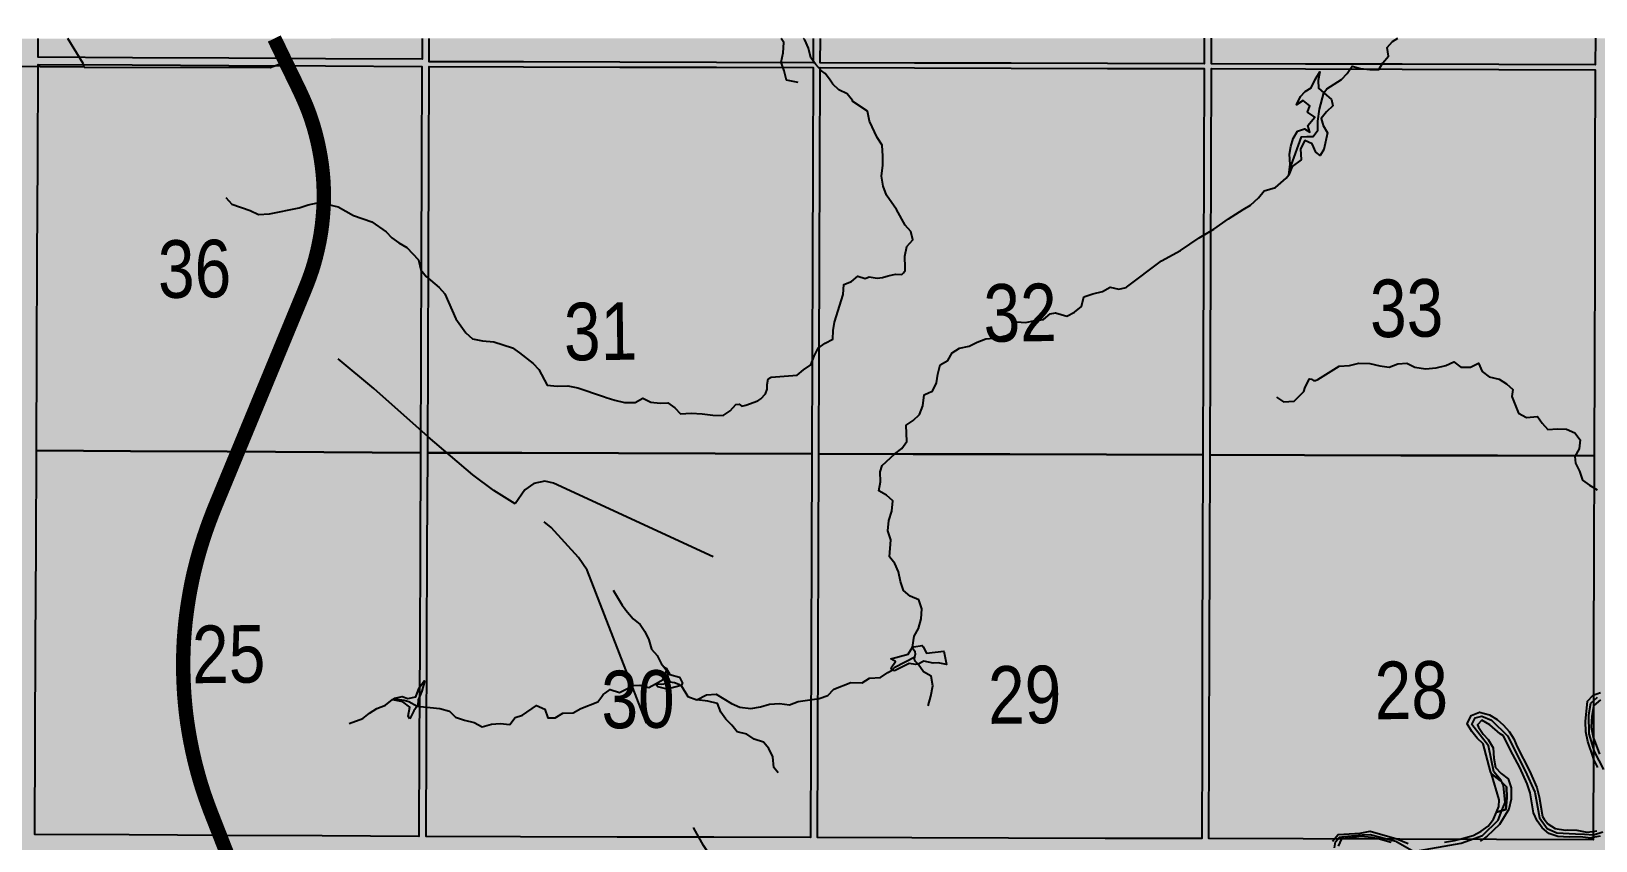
# Model space of a CAD drawing. Extents: x 405326 to 424052, y 6044755 to 6062236.
# Drawn here: x 416227.5 to 416444.4, y 6051337.5 to 6051449.6 of the extents above; entities that cross this region are included whole.
import ezdxf

# ---------------------------------------------------------------- set-up
doc = ezdxf.new("R2010")
doc.units = 0
doc.header["$LTSCALE"] = 5
doc.linetypes.add('DASHED2', pattern=[9.525, 6.35, -3.175])
for name, color, linetype in [('Quarters', 8, 'Continuous'), ('RoadSeg', 57, 'DASHED2'), ('ROUTE-MAP-HWY', 2, 'Continuous'), ('T-WATER', 160, 'Continuous')]:
    doc.layers.add(name, color=color, linetype=linetype)
doc.layers.add('ROUTE-MAP-BACKGROUND-H', color=7, linetype='Continuous', true_color=0xf0ebff)
doc.styles.add('120', font='ARIALN.TTF', dxfattribs={"height": 13})

msp = doc.modelspace()

# ---------------------------------------------------------------- hatches: boundary and pattern name
at = {"layer": 'ROUTE-MAP-BACKGROUND-H'}
h = msp.add_hatch(color=256, dxfattribs=at)
h.dxf.hatch_style = 1
h.paths.add_polyline_path([(417500.313, 6050470.993), (417499.828, 6050583.719), (417489.556, 6051448.866), (416064.545, 6051448.577), (416073.609, 6050477.938), (416071.924, 6050150.968), (416104.424, 6050150.804), (416615.018, 6050150.686), (416614.752, 6050098.449), (417501.84, 6050099.469), (417600.187, 6050099.469), (417600.187, 6050157.259), (417501.84, 6050157.777)])

# ---------------------------------------------------------------- linework, layer by layer
at = {"layer": 'Quarters', "flags": 128}
for points in [[(416281.683, 6051448.621), (416281.671, 6051445.745), (416268.291, 6051445.815), (416254.91, 6051445.886), (416241.515, 6051445.953), (416228.454, 6051446.018), (416228.466, 6051448.61)], [(416335.905, 6051448.632), (416335.892, 6051445.262), (416322.504, 6051445.298), (416309.116, 6051445.334), (416295.727, 6051445.371), (416282.673, 6051445.408), (416282.687, 6051448.621)], [(416390.124, 6051448.643), (416390.113, 6051445.114), (416376.725, 6051445.151), (416363.337, 6051445.187), (416349.949, 6051445.223), (416336.895, 6051445.259), (416336.908, 6051448.632)], [(416444.344, 6051448.654), (416444.333, 6051444.967), (416430.945, 6051445.003), (416417.558, 6051445.04), (416404.17, 6051445.076), (416391.116, 6051445.112), (416391.128, 6051448.643)]]:
    msp.add_lwpolyline(points, dxfattribs=at)
for points in [[(416281.456, 6051391.234), (416268.064, 6051391.305), (416254.671, 6051391.376), (416241.278, 6051391.446), (416228.22, 6051391.515), (416228.277, 6051404.891), (416228.333, 6051418.267), (416228.389, 6051431.646), (416228.444, 6051445.025), (416241.509, 6051444.956), (416254.907, 6051444.886), (416268.287, 6051444.814), (416281.667, 6051444.741), (416281.614, 6051431.365), (416281.561, 6051417.988), (416281.509, 6051404.611)], [(416335.7, 6051391.086), (416322.306, 6051391.123), (416308.913, 6051391.159), (416295.519, 6051391.196), (416282.46, 6051391.232), (416282.512, 6051404.608), (416282.565, 6051417.985), (416282.618, 6051431.362), (416282.67, 6051444.739), (416295.725, 6051444.703), (416309.113, 6051444.666), (416322.501, 6051444.629), (416335.89, 6051444.593), (416335.842, 6051431.216), (416335.794, 6051417.839), (416335.747, 6051404.463)], [(416389.94, 6051390.938), (416376.547, 6051390.974), (416363.154, 6051391.011), (416349.761, 6051391.048), (416336.703, 6051391.083), (416336.75, 6051404.46), (416336.798, 6051417.837), (416336.845, 6051431.213), (416336.893, 6051444.59), (416349.947, 6051444.555), (416363.335, 6051444.518), (416376.723, 6051444.482), (416390.111, 6051444.445), (416390.068, 6051431.068), (416390.025, 6051417.692), (416389.983, 6051404.315)], [(416444.181, 6051390.79), (416430.788, 6051390.826), (416417.395, 6051390.863), (416404.002, 6051390.899), (416390.944, 6051390.935), (416390.986, 6051404.312), (416391.029, 6051417.689), (416391.071, 6051431.066), (416391.114, 6051444.443), (416404.168, 6051444.407), (416417.555, 6051444.371), (416430.943, 6051444.334), (416444.331, 6051444.298), (416444.294, 6051430.921), (416444.256, 6051417.544), (416444.218, 6051404.167)], [(416281.456, 6051391.234), (416281.404, 6051377.858), (416281.351, 6051364.481), (416281.299, 6051351.102), (416281.248, 6051338.058), (416267.851, 6051338.129), (416254.454, 6051338.2), (416241.058, 6051338.271), (416227.995, 6051338.341), (416228.05, 6051351.384), (416228.106, 6051364.762), (416228.163, 6051378.139), (416228.22, 6051391.515), (416241.278, 6051391.446), (416254.671, 6051391.376), (416268.064, 6051391.305)], [(416335.7, 6051391.086), (416335.652, 6051377.709), (416335.605, 6051364.332), (416335.558, 6051350.954), (416335.512, 6051337.91), (416322.113, 6051337.947), (416308.715, 6051337.983), (416295.316, 6051338.02), (416282.252, 6051338.055), (416282.303, 6051351.099), (416282.355, 6051364.478), (416282.407, 6051377.855), (416282.46, 6051391.232), (416295.519, 6051391.196), (416308.913, 6051391.159), (416322.306, 6051391.123)], [(416389.94, 6051390.938), (416389.898, 6051377.561), (416389.855, 6051364.184), (416389.813, 6051350.805), (416389.772, 6051337.762), (416376.375, 6051337.798), (416362.977, 6051337.835), (416349.579, 6051337.872), (416336.515, 6051337.907), (416336.561, 6051350.951), (416336.608, 6051364.33), (416336.655, 6051377.706), (416336.703, 6051391.083), (416349.761, 6051391.048), (416363.154, 6051391.011), (416376.547, 6051390.974)], [(416444.181, 6051390.79), (416444.143, 6051377.412), (416444.105, 6051364.035), (416444.069, 6051350.657), (416444.033, 6051337.613), (416430.635, 6051337.65), (416417.237, 6051337.686), (416403.839, 6051337.723), (416390.776, 6051337.759), (416390.817, 6051350.803), (416390.858, 6051364.181), (416390.901, 6051377.558), (416390.944, 6051390.935), (416404.002, 6051390.899), (416417.395, 6051390.863), (416430.788, 6051390.826)]]:
    msp.add_lwpolyline(points, close=True, dxfattribs=at)
at = {"layer": 'RoadSeg'}
for p, q in [((416262.395, 6051445.256), (416262.779, 6051445.334)), ((416234.825, 6051444.668), (416194.198, 6051444.922)), ((416263.566, 6051407.55), (416262.933, 6051407.8))]:
    msp.add_line(p, q, dxfattribs=at)
at = {"layer": 'RoadSeg', "flags": 128}
for points in [[(416234.825, 6051444.668), (416234.681, 6051445.164), (416232.558, 6051448.611)], [(416234.825, 6051444.668), (416260.613, 6051444.586), (416262.395, 6051445.256)], [(416294.575, 6051384.155), (416291.642, 6051385.989), (416288.701, 6051388.156), (416282.533, 6051393.414), (416275.003, 6051400.141), (416269.854, 6051404.423), (416267.259, 6051405.965), (416263.566, 6051407.55)], [(416322.048, 6051376.822), (416299.904, 6051387.03), (416298.701, 6051387.271), (416297.177, 6051386.972), (416295.932, 6051386.08), (416294.575, 6051384.155)], [(416422.832, 6051272.233), (416422.416, 6051271.492), (416421.555, 6051271.275), (416419.848, 6051271.771), (416417.997, 6051272.729), (416409.666, 6051279.572), (416407.204, 6051281.116), (416404.756, 6051282.029), (416400.344, 6051282.967), (416394.747, 6051284.877), (416394.274, 6051285.199), (416392.768, 6051285.6), (416387.535, 6051287.618), (416385.282, 6051288.734), (416362.938, 6051302.033), (416353.374, 6051308.982), (416349.904, 6051311.004), (416337.622, 6051317.464), (416335.733, 6051318.654), (416334.108, 6051319.95), (416322.219, 6051334.503), (416320.706, 6051336.8), (416319.357, 6051339.233), (416316.228, 6051345.522), (416312.651, 6051354.13), (416304.554, 6051374.952), (416303.385, 6051376.724), (416299.57, 6051380.868), (416298.08, 6051382.067), (416294.575, 6051384.155)]]:
    msp.add_lwpolyline(points, dxfattribs=at)
at = {"layer": 'ROUTE-MAP-HWY', "const_width": 1.996, "flags": 128}
msp.add_lwpolyline([(416273.151, 6051288.411), (416252.283, 6051341.682), (416251.804, 6051342.986), (416251.496, 6051343.865), (416251.197, 6051344.775), (416250.92, 6051345.676), (416250.636, 6051346.664), (416250.336, 6051347.792), (416250.068, 6051348.879), (416249.822, 6051349.963), (416249.558, 6051351.259), (416249.352, 6051352.395), (416249.123, 6051353.852), (416248.967, 6051355.025), (416248.836, 6051356.236), (416248.722, 6051357.565), (416248.655, 6051358.605), (416248.601, 6051359.784), (416248.566, 6051361.019), (416248.561, 6051361.986), (416248.578, 6051363.164), (416248.613, 6051364.261), (416248.677, 6051365.444), (416248.766, 6051366.605), (416248.854, 6051367.536), (416248.968, 6051368.542), (416249.11, 6051369.601), (416249.264, 6051370.614), (416249.438, 6051371.657), (416249.622, 6051372.655), (416249.825, 6051373.657), (416250.035, 6051374.598), (416250.287, 6051375.626), (416250.539, 6051376.585), (416250.809, 6051377.542), (416251.09, 6051378.479), (416251.395, 6051379.432), (416251.75, 6051380.486), (416252.106, 6051381.48), (416252.556, 6051382.674), (416252.921, 6051383.597), (416262.933, 6051407.8), (416265.389, 6051413.742), (416265.827, 6051414.85), (416266.127, 6051415.654), (416266.433, 6051416.542), (416266.696, 6051417.391), (416266.969, 6051418.39), (416267.21, 6051419.393), (416267.441, 6051420.48), (416267.645, 6051421.615), (416267.794, 6051422.684), (416267.904, 6051423.704), (416267.998, 6051424.897), (416268.047, 6051425.979), (416268.058, 6051427.142), (416268.036, 6051428.048), (416267.987, 6051429.025), (416267.891, 6051430.135), (416267.774, 6051431.118), (416267.642, 6051432.019), (416267.467, 6051433.009), (416267.243, 6051434.094), (416267.008, 6051435.088), (416266.774, 6051435.959), (416266.554, 6051436.699), (416266.229, 6051437.697), (416265.933, 6051438.521), (416265.642, 6051439.263), (416265.234, 6051440.223), (416264.783, 6051441.202), (416264.433, 6051441.935), (416262.779, 6051445.334), (416261.193, 6051448.617)], dxfattribs=at)
at = {"layer": 'T-WATER', "flags": 128}
for points in [[(416309.842, 6051398.199), (416310.108, 6051398.2), (416311.216, 6051398.205), (416312.272, 6051398.801), (416313.413, 6051398.226), (416314.697, 6051398.074), (416315.742, 6051398.147), (416316.713, 6051397.456), (416317.523, 6051396.605), (416318.999, 6051396.689), (416320.525, 6051396.638), (416321.976, 6051396.434), (416323.407, 6051396.368), (416324.406, 6051397.039), (416325.196, 6051397.919), (416325.623, 6051397.959), (416326.032, 6051397.691), (416326.583, 6051397.8), (416328.215, 6051398.429), (416328.625, 6051398.7), (416329.316, 6051399.379), (416329.509, 6051400.019), (416329.509, 6051400.697), (416329.673, 6051401.447), (416330.089, 6051401.689), (416333.666, 6051401.956), (416334.562, 6051402.733), (416335.557, 6051403.396), (416336.031, 6051404.587), (416336.593, 6051405.703), (416337.564, 6051406.402), (416338.628, 6051406.977), (416338.672, 6051408.144), (416338.88, 6051409.321), (416340.067, 6051413.13), (416340.171, 6051414.554), (416341.235, 6051414.936), (416342.102, 6051415.712), (416343.101, 6051415.381), (416343.687, 6051415.586), (416344.775, 6051415.396), (416345.533, 6051415.509), (416346.303, 6051415.746), (416347.335, 6051415.962), (416348.193, 6051415.939), (416348.437, 6051416.165), (416348.666, 6051416.488), (416348.678, 6051416.85), (416348.591, 6051418.455), (416348.893, 6051419.794), (416349.704, 6051420.722), (416349.445, 6051421.872), (416348.676, 6051422.764), (416347.467, 6051424.914), (416346.075, 6051426.92), (416345.62, 6051428.162), (416345.383, 6051429.563), (416345.538, 6051431.053), (416345.57, 6051432.336), (416345.465, 6051433.818), (416344.762, 6051434.881), (416343.733, 6051437.181), (416343.427, 6051438.561), (416341.412, 6051439.883), (416341.378, 6051440.033), (416340.604, 6051440.935), (416339.468, 6051441.487), (416338.621, 6051442.313), (416338.144, 6051442.975), (416337.566, 6051443.777), (416337.051, 6051444.154), (416336.269, 6051445.014), (416335.567, 6051445.948), (416335.257, 6051447.281), (416334.741, 6051448.411), (416334.563, 6051448.632)], [(416333.812, 6051442.518), (416332.225, 6051442.829), (416331.897, 6051444.126), (416331.455, 6051445.349), (416331.751, 6051446.621), (416331.82, 6051448.079), (416331.462, 6051448.631)], [(416406.699, 6051441.104), (416407.129, 6051441.658), (416409.132, 6051442.942), (416409.955, 6051443.78), (416410.639, 6051444.768), (416411.799, 6051444.466), (416413.093, 6051444.302), (416414.333, 6051444.33), (416414.902, 6051445.264), (416415.669, 6051446.176), (416415.493, 6051447.352), (416416.222, 6051448.217), (416416.971, 6051448.648)], [(416401.833, 6051429.716), (416401.884, 6051429.899), (416402.178, 6051431.02), (416403.59, 6051434.994), (416404.36, 6051435.062), (416405.234, 6051435.029), (416405.883, 6051435.917), (416405.857, 6051437.15), (416406.078, 6051438.85), (416406.699, 6051441.104)], [(416379.321, 6051414.168), (416384.215, 6051417.815), (416386.814, 6051419.243), (416389.407, 6051421.014), (416391.44, 6051422.2), (416393.468, 6051423.616), (416395.499, 6051424.917), (416396.515, 6051425.511), (416397.636, 6051426.564), (416398.417, 6051427.495), (416400.007, 6051427.987), (416401.466, 6051429.276), (416401.833, 6051429.716)], [(416254.494, 6051426.603), (416255.328, 6051425.646), (416257.867, 6051424.788), (416259.017, 6051424.254), (416260.519, 6051424.339), (416264.643, 6051425.146), (416265.868, 6051425.579), (416267.201, 6051425.866), (416268.652, 6051425.622), (416270.027, 6051425.29), (416272.179, 6051424.087), (416274.697, 6051423.218), (416276.682, 6051421.844), (416277.467, 6051420.978), (416278.476, 6051420.291), (416279.58, 6051419.684), (416281.208, 6051417.941), (416281.49, 6051416.577), (416282.258, 6051415.656), (416284.069, 6051414.131), (416284.853, 6051413.237), (416286.36, 6051409.775), (416287.752, 6051407.819), (416288.649, 6051407.016), (416290.044, 6051406.711), (416291.609, 6051406.579), (416294.2, 6051405.759), (416295.19, 6051405.082), (416297.063, 6051403.606), (416297.883, 6051402.762), (416299.009, 6051400.587), (416300.399, 6051400.45), (416301.893, 6051400.496), (416303.295, 6051400.215), (416306.682, 6051399.079), (416306.95, 6051398.99), (416307.218, 6051398.9), (416308.388, 6051398.507), (416309.76, 6051398.199), (416309.842, 6051398.199)], [(416349.982, 6051362.934), (416350.097, 6051363.379), (416350.064, 6051363.641), (416349.709, 6051364.076), (416349.667, 6051364.282), (416349.906, 6051365.796), (416350.514, 6051366.869), (416350.868, 6051368.206), (416350.946, 6051369.591), (416350.532, 6051370.843), (416349.36, 6051371.366), (416348.426, 6051372.148), (416348.023, 6051373.38), (416347.729, 6051374.725), (416347.212, 6051375.878), (416346.485, 6051376.821), (416346.664, 6051379.159), (416346.248, 6051380.401), (416346.391, 6051381.857), (416346.831, 6051383.124), (416346.952, 6051384.552), (416346.085, 6051385.353), (416345.016, 6051385.959), (416345.249, 6051387.197), (416345.202, 6051388.564), (416345.485, 6051389.48), (416347.214, 6051391.09), (416348.176, 6051391.814), (416348.887, 6051392.8), (416348.797, 6051395.031), (416349.786, 6051395.696), (416350.642, 6051396.51), (416351.108, 6051397.72), (416351.291, 6051399.232), (416351.98, 6051399.551), (416352.427, 6051399.758), (416352.98, 6051400.889), (416353.166, 6051402.111), (416353.515, 6051403.426), (416354.593, 6051403.987), (416355.194, 6051405.064), (416356.194, 6051405.719), (416357.538, 6051406.007), (416358.65, 6051406.558), (416359.833, 6051407.026), (416361.339, 6051407.123), (416362.69, 6051407.452), (416363.747, 6051408.073), (416364.151, 6051409.382), (416365.32, 6051409.272), (416366.688, 6051409.556), (416367.854, 6051409.694), (416368.749, 6051410.469), (416369.486, 6051410.617), (416371.078, 6051410.126), (416372.153, 6051410.701), (416373.083, 6051411.465), (416373.417, 6051412.843), (416374.661, 6051413.257), (416376.023, 6051413.554), (416377.085, 6051414.164), (416378.285, 6051413.885), (416379.283, 6051414.098), (416379.321, 6051414.168)], [(416400.117, 6051398.934), (416401.117, 6051398.299), (416402.61, 6051398.388), (416403.911, 6051399.723), (416404.124, 6051400.322), (416404.725, 6051401.452), (416404.972, 6051401.408), (416405.256, 6051401.217), (416405.556, 6051401.255), (416405.886, 6051401.382), (416408.819, 6051403.242), (416410.255, 6051403.302), (416411.54, 6051403.653), (416413.096, 6051403.606), (416414.477, 6051403.269), (416415.779, 6051403.088), (416416.95, 6051403.565), (416418.192, 6051403.644), (416419.339, 6051403.085), (416420.806, 6051402.832), (416422.273, 6051403.001), (416423.597, 6051403.333), (416424.718, 6051403.822), (416425.697, 6051403.102), (416427.013, 6051403.079), (416428.121, 6051403.615), (416428.66, 6051402.491), (416429.609, 6051401.765), (416431.002, 6051401.43), (416432.04, 6051400.771), (416432.893, 6051399.982), (416432.75, 6051399.026), (416433.697, 6051396.688), (416434.813, 6051396.122), (416436.305, 6051396.23), (416436.953, 6051395.334), (416437.756, 6051394.462), (416439.109, 6051394.56), (416440.352, 6051394.506), (416441.519, 6051393.97), (416442.22, 6051393.005), (416442.109, 6051391.789), (416441.502, 6051390.698), (416441.589, 6051389.777), (416442.136, 6051388.665), (416442.558, 6051387.444), (416443.524, 6051386.714), (416444.614, 6051386.099)], [(416308.173, 6051372.168), (416309.412, 6051370.095), (416309.526, 6051369.954), (416309.737, 6051369.692)], [(416309.737, 6051369.692), (416309.949, 6051369.431), (416310.937, 6051368.207), (416311.923, 6051367.435), (416312.582, 6051366.439), (416313.12, 6051365.32), (416313.481, 6051364.004), (416314.256, 6051363.118), (416314.836, 6051362.018), (416315.195, 6051361.542)], [(416319.764, 6051357.005), (416321.096, 6051357.705), (416322.474, 6051357.769), (416324.572, 6051356.492), (416325.751, 6051355.994), (416327.242, 6051355.783), (416328.604, 6051356.039), (416329.865, 6051356.396), (416331.227, 6051356.487), (416332.642, 6051356.304), (416333.833, 6051356.772), (416336.713, 6051357.158), (416337.946, 6051357.589), (416338.759, 6051358.484), (416341.14, 6051359.377), (416342.706, 6051359.344), (416343.722, 6051359.984), (416345.253, 6051360.099), (416346.248, 6051360.756), (416346.854, 6051361.093), (416347.232, 6051361.506), (416349.982, 6051362.934)], [(416350.443, 6051361.928), (416350.106, 6051362.314), (416349.961, 6051362.588), (416349.982, 6051362.934)], [(416315.195, 6051361.542), (416315.331, 6051361.397), (416315.566, 6051361.144), (416315.67, 6051361.032), (416315.766, 6051360.128), (416316.021, 6051359.497)], [(416351.866, 6051356.156), (416352.233, 6051357.491), (416352.503, 6051358.929), (416352.275, 6051360.286), (416351.18, 6051360.876), (416350.443, 6051361.928)], [(416309.695, 6051358.337), (416309.959, 6051358.476), (416310.89, 6051358.968), (416311.871, 6051359.041), (416313.1, 6051358.702), (416314.043, 6051359.217), (416314.887, 6051359.176), (416315.521, 6051359.258), (416315.885, 6051359.384), (416316.021, 6051359.497)], [(416316.021, 6051359.497), (416316.674, 6051359.38), (416317.294, 6051359.158), (416317.612, 6051358.969), (416318.545, 6051357.447), (416319.764, 6051357.005)], [(416271.587, 6051353.697), (416273.478, 6051354.389), (416274.389, 6051355.133), (416275.407, 6051355.797), (416276.605, 6051356.265), (416277.583, 6051357.02)], [(416277.583, 6051357.02), (416278.228, 6051357.083), (416279.194, 6051356.962), (416279.822, 6051356.777), (416280.982, 6051356.091), (416284.133, 6051355.776), (416285.467, 6051355.422), (416286.334, 6051354.609), (416287.554, 6051354.156), (416288.903, 6051353.836), (416290.017, 6051353.273), (416291.303, 6051353.626), (416292.527, 6051353.724), (416293.826, 6051353.563), (416294.577, 6051354.525), (416295.602, 6051354.845), (416297.526, 6051356.216), (416298.684, 6051355.713), (416299.107, 6051354.476), (416300.136, 6051354.502), (416301.193, 6051355.123), (416302.645, 6051355.184), (416303.675, 6051355.804), (416306.07, 6051356.733), (416306.596, 6051357.444), (416306.795, 6051357.714), (416307.058, 6051357.903), (416307.762, 6051358.411), (416309.073, 6051358.008), (416309.432, 6051358.198), (416309.695, 6051358.337)], [(416331.051, 6051346.873), (416330.435, 6051347.629), (416330.297, 6051349.109), (416329.778, 6051350.246), (416329.003, 6051351.131), (416327.717, 6051351.549), (416326.691, 6051352.213), (416325.359, 6051352.559), (416324.628, 6051353.486), (416323.802, 6051354.315), (416323.092, 6051355.271), (416322.622, 6051356.465), (416321.286, 6051356.828), (416319.764, 6051357.005)], [(416444.703, 6051347.607), (416444.148, 6051348.701), (416444.029, 6051349.059), (416443.317, 6051351.202), (416443.028, 6051352.556), (416442.996, 6051353.975), (416443.258, 6051356.797), (416444.053, 6051357.636), (416445.058, 6051358.023)], [(416445.542, 6051347.316), (416444.214, 6051349.836), (416443.484, 6051352.284), (416443.429, 6051354.899), (416443.702, 6051356.506), (416444.637, 6051357.36)], [(416445.055, 6051357.007), (416444.119, 6051356.208), (416444.048, 6051355.825), (416443.847, 6051354.744), (416443.744, 6051353.188), (416444.037, 6051351.817), (416444.91, 6051349.441)], [(416423.415, 6051337.265), (416424.83, 6051337.483), (416425.549, 6051337.687), (416427.397, 6051338.212), (416428.493, 6051338.786), (416429.463, 6051339.504), (416430.208, 6051340.468), (416430.629, 6051341.436), (416431.932, 6051341.81), (416432.055, 6051343.398), (416432.011, 6051344.958), (416431.178, 6051345.781), (416429.962, 6051346.726), (416429.788, 6051347.055), (416428.808, 6051350.887), (416427.955, 6051351.7), (416427.201, 6051352.621), (416426.576, 6051353.65), (416427.111, 6051354.814), (416428.303, 6051355.268), (416429.675, 6051354.919), (416430.735, 6051354.281), (416431.633, 6051353.499), (416432.379, 6051352.595), (416433.035, 6051351.603), (416433.525, 6051350.46), (416435.2, 6051347.137), (416436.227, 6051344.854), (416436.568, 6051343.57), (416437.038, 6051340.822), (416437.249, 6051340.435), (416437.741, 6051339.812), (416438.756, 6051339.143), (416440.194, 6051338.955), (416440.547, 6051338.972), (416441.786, 6051338.946), (416443.149, 6051338.634), (416444.001, 6051338.768), (416444.572, 6051338.858)], [(416431.404, 6051345.558), (416431.276, 6051345.83), (416430.273, 6051347.031), (416429.545, 6051350.6), (416427.241, 6051353.566), (416427.669, 6051354.512), (416428.601, 6051354.735), (416429.957, 6051354.194), (416432.163, 6051352), (416434.628, 6051347.165), (416435.954, 6051344.219), (416436.6, 6051340.648), (416437.651, 6051339.163), (416439.008, 6051338.541), (416441.577, 6051338.432), (416442.841, 6051338.378), (416444.106, 6051338.283), (416445.4, 6051338.718)], [(416445.003, 6051338.105), (416443.998, 6051337.902), (416443.697, 6051337.841), (416442.228, 6051337.991), (416440.695, 6051337.945), (416439.147, 6051338.058), (416437.874, 6051338.484), (416436.957, 6051339.261), (416436.293, 6051340.238), (416435.771, 6051341.355), (416435.323, 6051344.102), (416434.907, 6051345.336), (416433.891, 6051347.636), (416432.602, 6051350.003), (416431.593, 6051351.981), (416431.154, 6051352.271), (416429.698, 6051353.534), (416428.613, 6051354.164), (416428.009, 6051353.533), (416428.14, 6051353.203), (416428.772, 6051352.256), (416429.476, 6051351.493), (416430.198, 6051350.338), (416430.286, 6051348.918), (416430.485, 6051347.618), (416431.307, 6051346.765), (416432.264, 6051346.042), (416432.655, 6051344.786), (416432.68, 6051343.223), (416432.347, 6051341.86), (416431.058, 6051339.733), (416429.355, 6051338.08), (416428.768, 6051337.678), (416428.36, 6051337.399)], [(416431.385, 6051341.653), (416431.83, 6051342.787), (416431.617, 6051345.104), (416431.404, 6051345.558)], [(416408.174, 6051336.498), (416408.319, 6051337.316), (416408.876, 6051337.979), (416409.525, 6051338.075), (416412.006, 6051338.291), (416413.104, 6051338.355), (416416.668, 6051337.412), (416419.183, 6051336), (416425.718, 6051337.117), (416428.709, 6051338.199), (416430.864, 6051340.322), (416431.385, 6051341.653)], [(416407.925, 6051337.425), (416408.18, 6051337.735), (416408.687, 6051338.35), (416411.735, 6051338.527), (416413.103, 6051338.793), (416416.819, 6051337.711), (416418.411, 6051337.094)], [(416416.023, 6051337.218), (416414.243, 6051337.718), (416413.311, 6051337.927), (416411.884, 6051338.057), (416410.616, 6051337.853), (416409.157, 6051337.732), (416408.683, 6051336.729)]]:
    msp.add_lwpolyline(points, dxfattribs=at)
for points in [[(416401.833, 6051429.716), (416402.039, 6051431.159), (416401.92, 6051432.615), (416402.138, 6051433.65), (416402.441, 6051434.747), (416403.047, 6051435.761), (416404.022, 6051436.098), (416404.745, 6051435.658), (416404.498, 6051436.562), (416405.434, 6051437.706), (416404.424, 6051438.391), (416404.746, 6051439.307), (416403.838, 6051440.026), (416402.924, 6051439.418), (416403.448, 6051440.584), (416404.107, 6051441.278), (416404.957, 6051441.802), (416405.512, 6051442.937), (416406.161, 6051444.004), (416405.899, 6051442.804), (416405.971, 6051441.729), (416406.699, 6051441.104), (416407.776, 6051440.177), (416407.928, 6051439.277), (416407.062, 6051438.478), (416406.345, 6051437.517), (416406.618, 6051436.558), (416407.198, 6051435.561), (416406.695, 6051433.252), (416406.209, 6051432.431), (416405.586, 6051432.891), (416405.065, 6051434.025), (416404.05, 6051434.465), (416403.46, 6051433.348), (416403.553, 6051431.813), (416402.303, 6051430.903), (416401.833, 6051429.716)], [(416347.188, 6051361.028), (416346.854, 6051361.093), (416346.723, 6051361.423), (416347.322, 6051362.28), (416346.69, 6051362.676), (416349.066, 6051363.301), (416349.667, 6051364.282), (416349.868, 6051364.317), (416351.025, 6051364.515), (416351.136, 6051364.313), (416351.61, 6051363.444), (416354.023, 6051363.721), (416354.382, 6051361.869), (416353.23, 6051362.105), (416352.526, 6051362.078), (416351.25, 6051362.365), (416350.443, 6051361.928), (416350.11, 6051361.905), (416349.229, 6051362.017), (416347.188, 6051361.028)], [(416315.668, 6051358.489), (416314.364, 6051358.807), (416314.043, 6051359.217), (416315.085, 6051359.808), (416315.575, 6051361.006), (416315.195, 6051361.542), (416315.532, 6051361.373), (416316.021, 6051360.493), (416317.357, 6051360.151), (416317.769, 6051359.305), (416317.612, 6051358.969), (416315.668, 6051358.489)], [(416279.969, 6051354.369), (416279.753, 6051354.727), (416279.993, 6051355.961), (416279.036, 6051356.696), (416277.629, 6051357.01), (416277.583, 6051357.02), (416277.627, 6051357.047), (416277.911, 6051357.218), (416278.898, 6051357.441), (416279.709, 6051357.192), (416280.81, 6051357.422), (416281.294, 6051358.654), (416281.976, 6051359.631), (416282.017, 6051359.531), (416281.666, 6051358.182), (416281.288, 6051357.297), (416281.16, 6051356.997), (416281.104, 6051356.261), (416280.982, 6051356.091), (416280.548, 6051355.485), (416279.969, 6051354.369)], [(416430.629, 6051341.436), (416430.967, 6051342.214), (416431.002, 6051343.147), (416429.962, 6051346.726), (416431.178, 6051345.781), (416432.011, 6051344.958), (416432.055, 6051343.398), (416431.932, 6051341.81), (416430.629, 6051341.436)]]:
    msp.add_lwpolyline(points, close=True, dxfattribs=at)

# ---------------------------------------------------------------- texts
at = {"layer": 'RoadSeg', "style": '120'}
for s, p in [('36', (416245.103, 6051412.662)), ('33', (416413.143, 6051407.219)), ('32', (416359.563, 6051406.59)), ('31', (416301.391, 6051404.007)), ('25', (416249.836, 6051359.283)), ('30', (416306.579, 6051353.028)), ('29', (416360.196, 6051353.657)), ('28', (416413.791, 6051354.286))]:
    msp.add_text(s, height=7.9742, rotation=0.67212, dxfattribs=at).set_placement(p)

doc.saveas('drawing.dxf')
